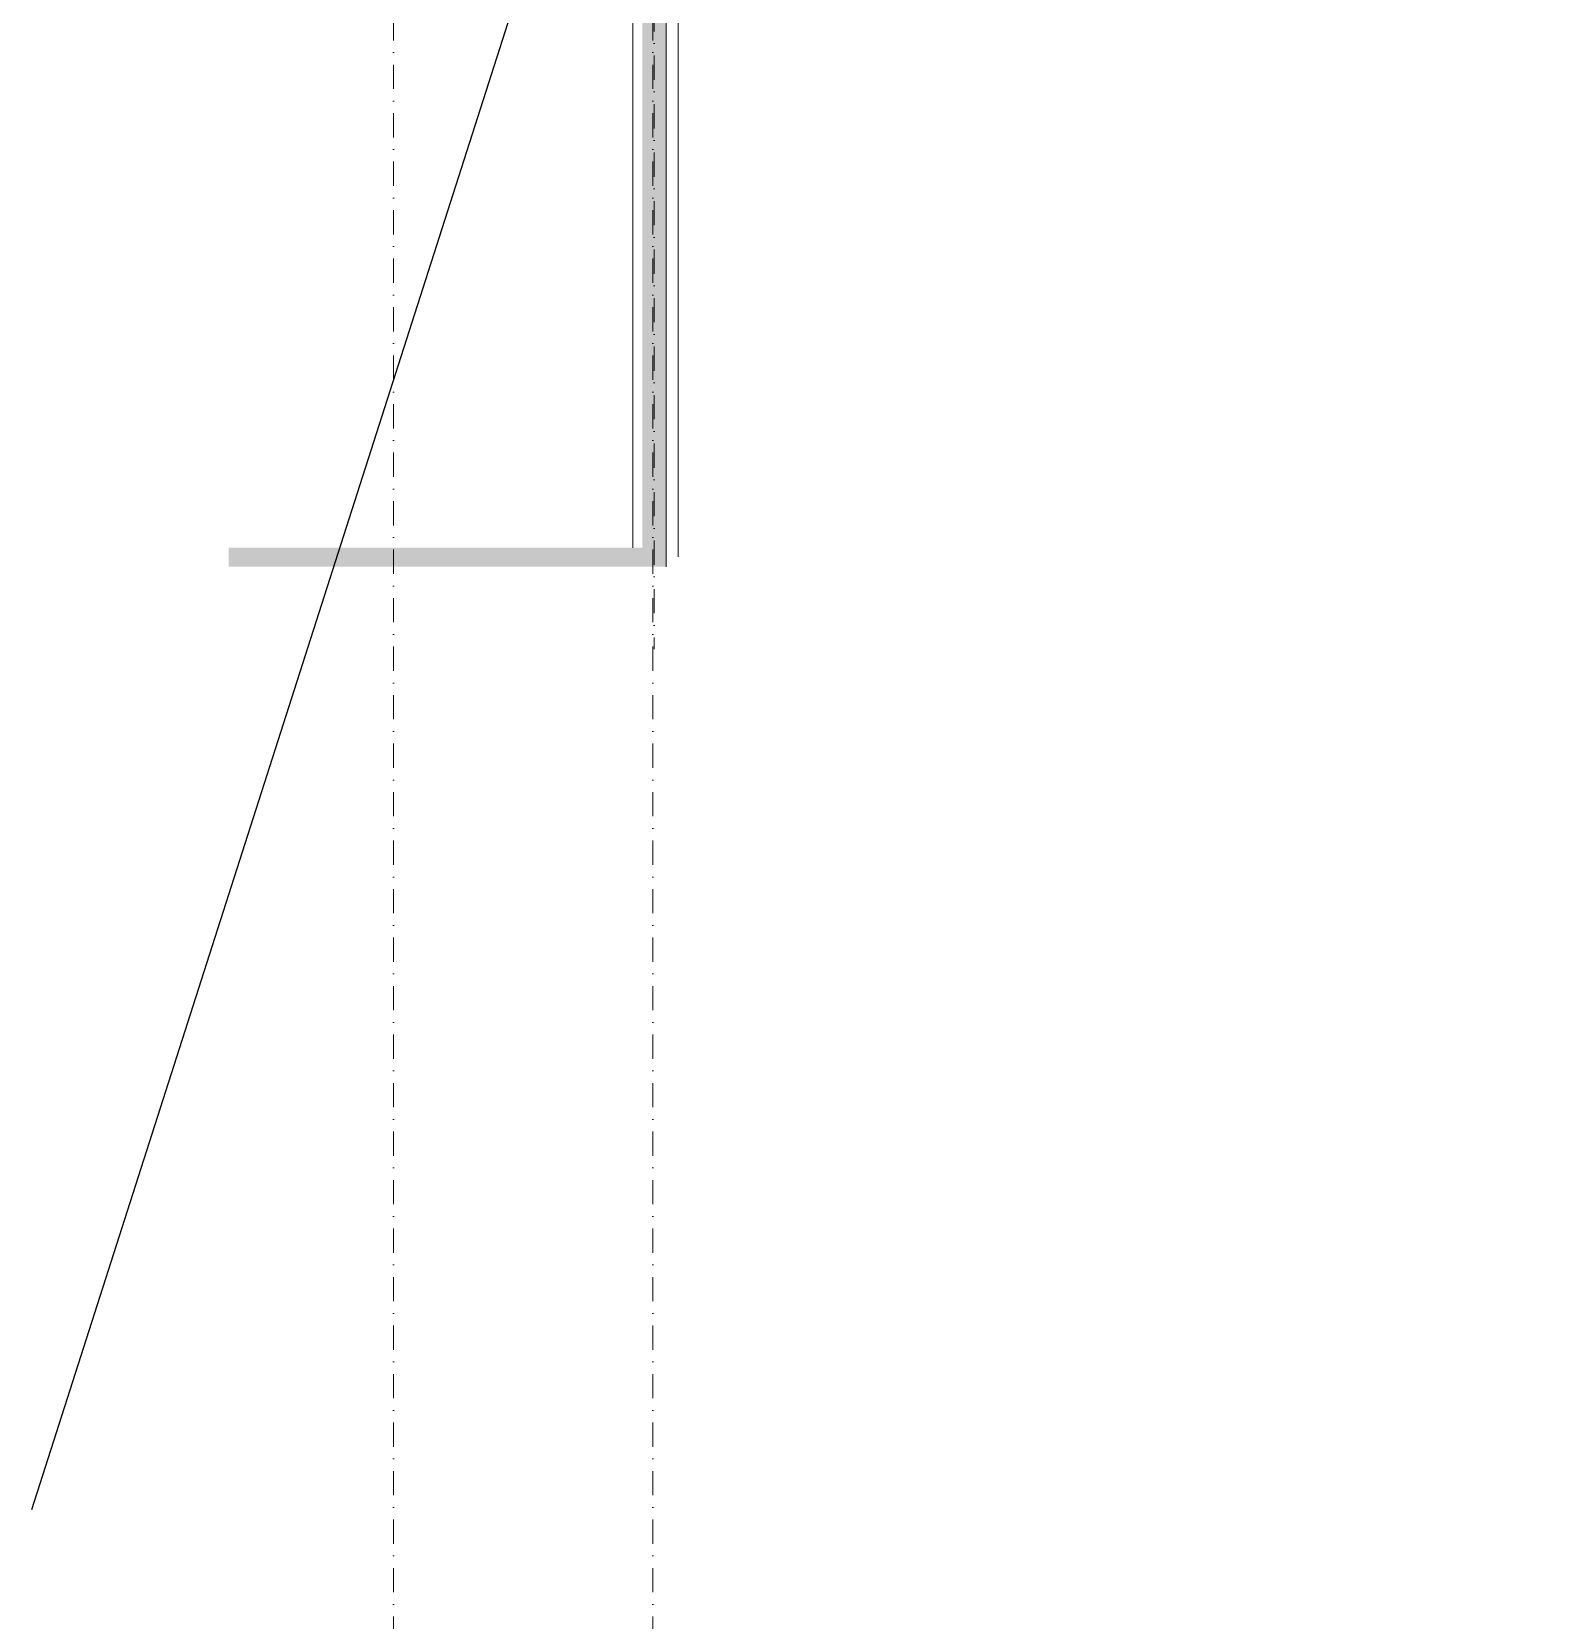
# Model space of a CAD drawing. Header units: centimetres. Extents: x -14085 to 643619, y -47998 to 35592.
# Drawn here: x 63080 to 64673, y 949 to 2616 of the extents above; entities that cross this region are included whole.
import ezdxf

# ---------------------------------------------------------------- set-up
doc = ezdxf.new("R2010")
doc.units = ezdxf.units.CM
doc.header["$PDMODE"] = 1
doc.header["$PDSIZE"] = -2
doc.linetypes.add('TIRETPTX2', pattern=[50.8, 25.4, -12.7, 0, -12.7])
for name, color, linetype in [('01_cote_gen', 4, 'Continuous'), ('01_poch_murs', 253, 'Continuous'), ('01_texte', 230, 'Continuous'), ('AA_COTES', 2, 'Continuous')]:
    doc.layers.add(name, color=color, linetype=linetype)
for name, color, linetype, lineweight in [('01_murs_coup', 5, 'Continuous', 60), ('01_sem', 42, 'Continuous', 15), ('01_tram_axes', 2, 'TIRETPTX2', 9)]:
    doc.layers.add(name, color=color, linetype=linetype, lineweight=lineweight)
doc.styles.add('STYLE2', font='ARIALN.TTF')
doc.dimstyles.new('JB50', dxfattribs={"dimscale": 0.1, "dimtxt": 150, "dimasz": 15, "dimexe": 0.1, "dimexo": 0.1, "dimgap": 0.09, "dimtad": 1, "dimdec": 1, "dimdsep": 46, "dimtxsty": 'STYLE2', "dimblk1": 'BOND_G', "dimblk2": 'BOND_D', "dimsah": 1, "dimcen": 1.5, "dimdle": 0.01, "dimse1": 1, "dimse2": 1, "dimclrd": 4, "dimclre": 2, "dimclrt": 6, "dimazin": 2, "dimtfac": 2.333333, "dimtdec": 1, "dimtix": 1, "dimtmove": 2, "dimatfit": 3, "dimldrblk": 'BOND_G', "dimfxl": 1, "dimtolj": 1, "dimtzin": 0, "dimarcsym": 0})

# ---------------------------------------------------------------- blocks, each defined once
blk = doc.blocks.new('BOND_G')
at = {"layer": 'AA_COTES', "color": 0}
for p, q in [((0, -5), (0, 15)), ((5, 0), (-5, 0)), ((1.8, 1.8), (-1.8, -1.8))]:
    blk.add_line(p, q, dxfattribs=at)
blk = doc.blocks.new('BOND_D')
at = {"layer": 'AA_COTES', "color": 0}
for p, q in [((5, 0), (-5, 0)), ((-1.8, -1.8), (1.8, 1.8)), ((0, 5), (0, -15))]:
    blk.add_line(p, q, dxfattribs=at)
blk = doc.blocks.new('*D1867')
at = {"layer": '01_cote_gen', "color": 4, "lineweight": -2, "transparency": 16777216}
blk.add_line((64280.2, -24.3), (63738.2, -24.3), dxfattribs=at)
at = {"layer": 'Defpoints', "color": 0, "lineweight": 0, "transparency": 16777216}
for p in [(63736.7, 3513.3), (64281.7, 0), (63736.7, -24.3)]:
    blk.add_point(p, dxfattribs=at)
at = {"layer": '01_cote_gen', "color": 4, "lineweight": -2, "transparency": 16777216, "xscale": 1.5, "yscale": 1.5, "zscale": 1.5, "rotation": 180}
blk.add_blockref('BOND_D', (63736.7, -24.3), dxfattribs=at)
at = {"layer": '01_cote_gen', "color": 4, "lineweight": -2, "transparency": 16777216, "xscale": 1.5, "yscale": 1.5, "zscale": 1.5}
blk.add_blockref('BOND_G', (64281.7, -24.3), dxfattribs=at)
at = {"layer": '01_cote_gen', "color": 6, "lineweight": 0, "transparency": 16777216, "insert": (64009.2, -16.7), "char_height": 15, "attachment_point": 5, "style": 'STYLE2'}
blk.add_mtext('\\A1;545', dxfattribs=at)

msp = doc.modelspace()

# ---------------------------------------------------------------- hatches: boundary and pattern name
at = {"layer": '01_poch_murs', "lineweight": 0}
h = msp.add_hatch(color=256, dxfattribs=at)
h.dxf.hatch_style = 1
h.paths.add_polyline_path([(63242.74, 3090.25), (63242.74, 3065.25), (63720.83, 3065.25), (63720.83, 2945.25), (63262.74, 2945.25), (63262.74, 2925.25), (63720.83, 2925.25), (63720.83, 2665.24), (63286.78, 2665.24), (63286.78, 2645.24), (63720.83, 2645.24), (63720.83, 2074.24), (63286.78, 2074.24), (63286.78, 2054.24), (63745.83, 2054.24), (63745.83, 3065.25), (63762.74, 3065.25), (63792.74, 3065.25), (64672.73, 3065.25), (64672.73, 3090.25)])

# ---------------------------------------------------------------- linework, layer by layer
at = {"layer": '01_murs_coup', "lineweight": 18}
msp.add_line((63745.83, 2054.24), (63745.83, 3065.25), dxfattribs=at)
at = {"layer": '01_sem', "ltscale": 2}
for p, q in [((63710.83, 2074.24), (63710.83, 3065.25)), ((63758.33, 3052.75), (63758.33, 2064.74))]:
    msp.add_line(p, q, dxfattribs=at)
at = {"layer": '01_texte'}
msp.add_line((63080.06, 1064.73), (63720.83, 3065.25), dxfattribs=at)
at = {"layer": '01_tram_axes'}
for p, q in [((63459.74, -3195.86), (63459.74, 4445.17)), ((63731.74, -3195.86), (63731.74, 4445.17)), ((63733.33, 3201.52), (63733.33, 1967.9))]:
    msp.add_line(p, q, dxfattribs=at)

# ---------------------------------------------------------------- dimensions: what is measured, and where the dimension line sits
at = {"layer": '01_cote_gen', "lineweight": 0}
dim = msp.add_linear_dim(base=(63736.74, -24.33), p1=(64281.74, 0), p2=(63736.74, 3513.28), angle=180, dimstyle='JB50', dxfattribs=at)
dim.commit()
dim.dimension.update_dxf_attribs({"geometry": '*D1867', "text_midpoint": (64009.24, -16.69)})

doc.saveas('drawing.dxf')
